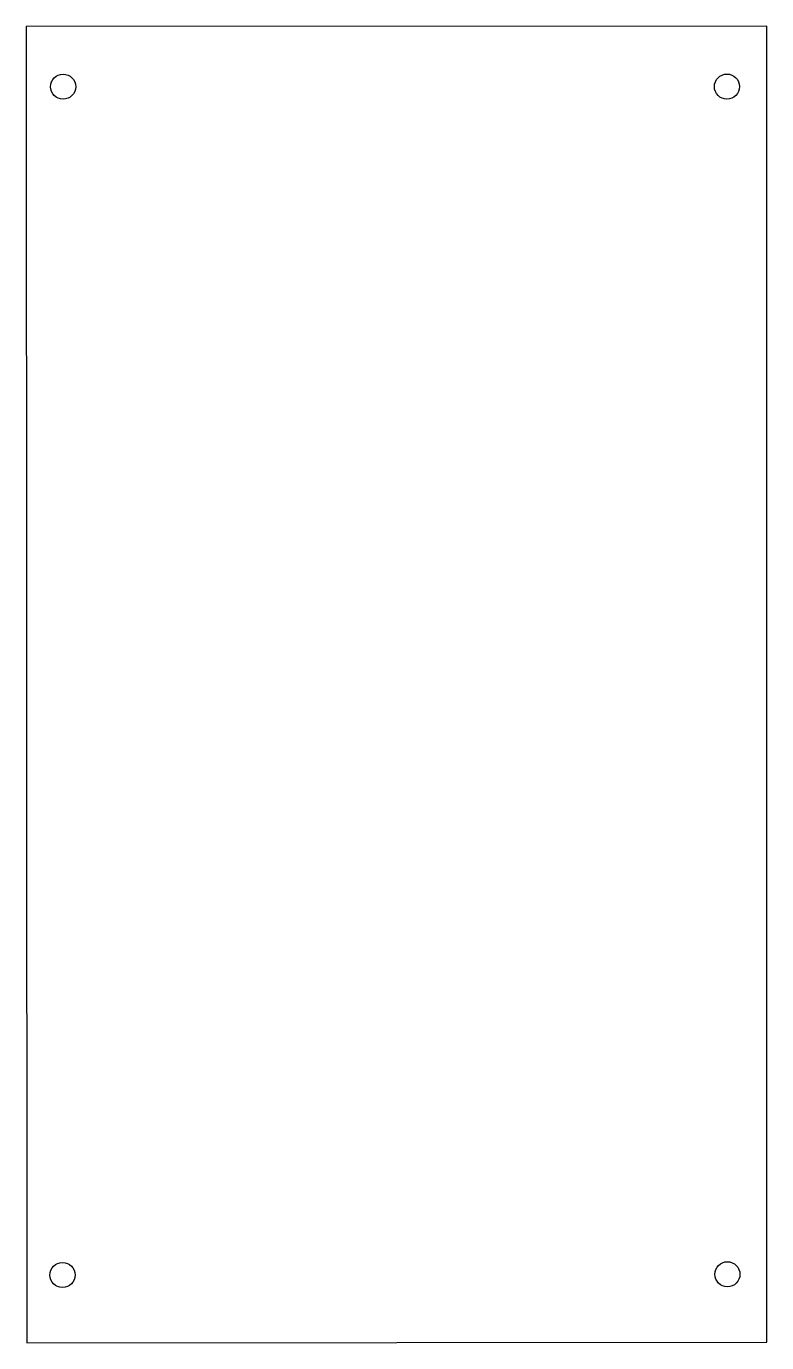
# Model space of a CAD drawing. Header units: millimetres. Extents: x -26.6 to 26.6, y -47.2 to 47.2.
import ezdxf

# ---------------------------------------------------------------- set-up
doc = ezdxf.new("R2010")
doc.units = ezdxf.units.MM
doc.layers.get('0').update_dxf_attribs({"linetype": 'CONTINUOUS'})

msp = doc.modelspace()

# ---------------------------------------------------------------- linework, layer by layer
for p, q in [((26.552, 47.175), (-26.552, 47.168)), ((-26.552, 47.168), (-26.526, -47.175)), ((26.552, -47.141), (26.552, 47.175)), ((-26.526, -47.175), (26.552, -47.141))]:
    msp.add_line(p, q)
for centre in [(-23.912, 42.849), (23.701, 42.854), (-23.956, -42.325), (23.736, -42.274)]:
    msp.add_circle(centre, 0.9)

doc.saveas('drawing.dxf')
